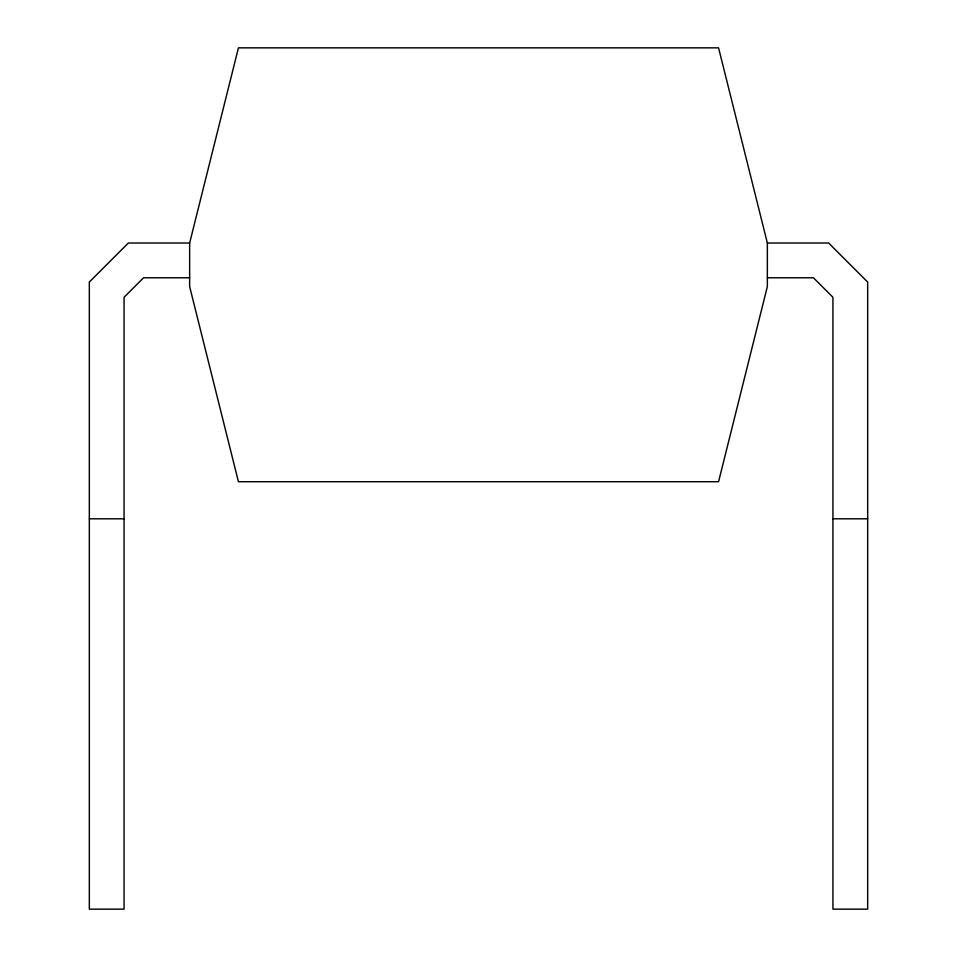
<?xml version="1.0" encoding="UTF-8"?>
<svg xmlns="http://www.w3.org/2000/svg" width="957" height="957" viewBox="0 0 957 957"><rect width="100%" height="100%" fill="white"/><g stroke="black" fill="none" stroke-linecap="round" stroke-linejoin="round"><path stroke-width="1.44" d="M189.642 243.018L238.437 47.85L718.563 47.85L767.358 243.018L767.358 286.55L718.563 481.718L238.437 481.718L189.642 286.55L189.642 243.018L128.358 243.018L89.324 282.064L89.324 909.15L124.063 909.15L124.063 297.28L143.586 277.769L189.642 277.769M767.358 243.018L828.642 243.018L867.676 282.064L867.676 909.15L832.937 909.15L832.937 297.28L813.414 277.769L767.358 277.769M89.324 518.802L124.063 518.802M832.937 518.802L867.676 518.802"/></g></svg>
